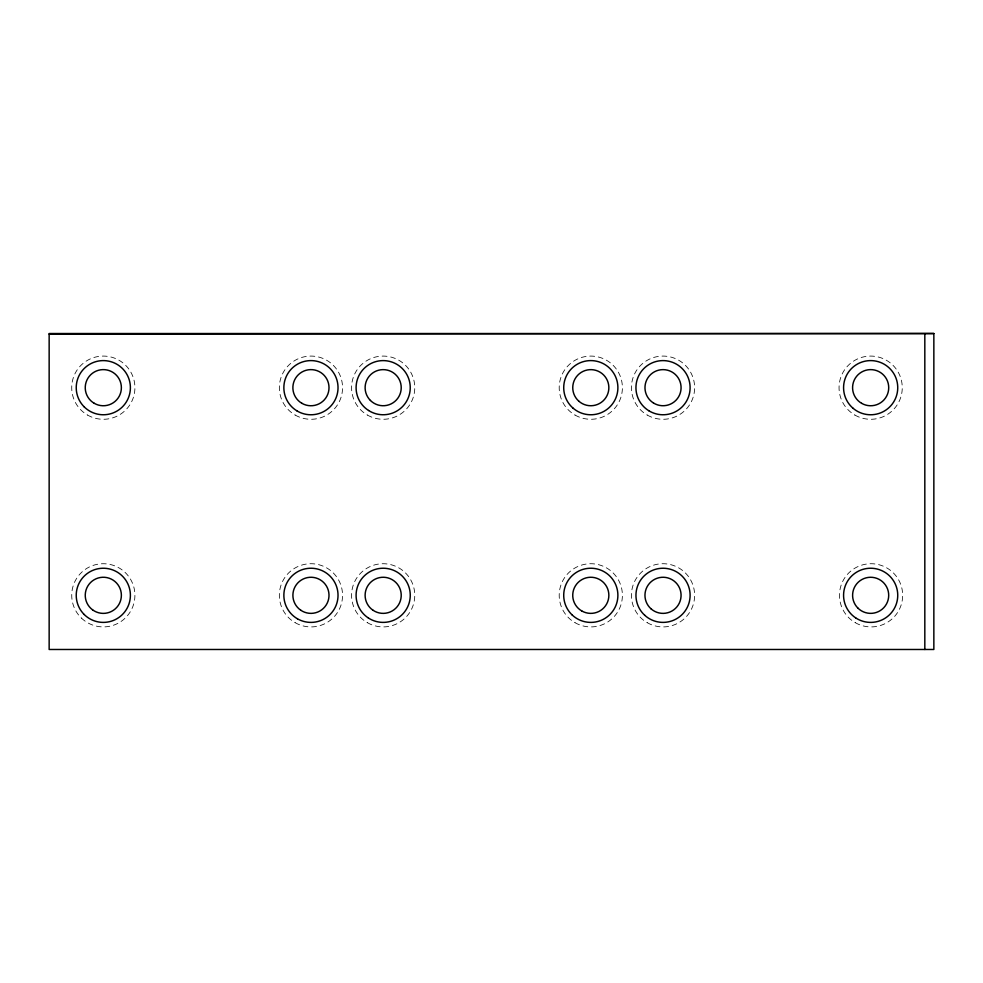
<?xml version="1.0" encoding="UTF-8"?>
<svg xmlns="http://www.w3.org/2000/svg" width="983" height="983" viewBox="0 0 983 983"><rect width="100%" height="100%" fill="white"/><g stroke="black" fill="none" stroke-linecap="round" stroke-linejoin="round"><path stroke-width="0.74" stroke-dasharray="4.92 3.69" d="M854.854 415.047A31.591 31.591 0 0 0 902.259 387.683A31.591 31.591 0 0 0 854.854 360.319A31.591 31.591 0 0 0 854.854 415.047M855.271 622.681A31.591 31.591 0 0 0 902.664 595.317A31.591 31.591 0 0 0 855.271 567.953A31.591 31.591 0 0 0 855.271 622.681M647.219 622.681A31.591 31.591 0 0 0 694.625 595.317A31.591 31.591 0 0 0 647.219 567.953A31.591 31.591 0 0 0 647.219 622.681M575.006 622.681A31.591 31.591 0 0 0 622.399 595.317A31.591 31.591 0 0 0 575.006 567.953A31.591 31.591 0 0 0 575.006 622.681M647.219 415.047A31.591 31.591 0 0 0 694.625 387.683A31.591 31.591 0 0 0 647.219 360.319A31.591 31.591 0 0 0 647.219 415.047M575.006 415.047A31.591 31.591 0 0 0 622.399 387.683A31.591 31.591 0 0 0 575.006 360.319A31.591 31.591 0 0 0 575.006 415.047M367.372 415.047A31.591 31.591 0 0 0 414.765 387.683A31.591 31.591 0 0 0 367.372 360.319A31.591 31.591 0 0 0 367.372 415.047M367.372 622.681A31.591 31.591 0 0 0 414.765 595.317A31.591 31.591 0 0 0 367.372 567.953A31.591 31.591 0 0 0 367.372 622.681M295.146 622.681A31.591 31.591 0 0 0 342.551 595.317A31.591 31.591 0 0 0 295.146 567.953A31.591 31.591 0 0 0 295.146 622.681M295.146 415.047A31.591 31.591 0 0 0 342.551 387.683A31.591 31.591 0 0 0 295.146 360.319A31.591 31.591 0 0 0 295.146 415.047M87.512 415.047A31.591 31.591 0 0 0 134.917 387.683A31.591 31.591 0 0 0 87.512 360.319A31.591 31.591 0 0 0 87.512 415.047M81.392 618.061A31.591 31.591 0 0 0 133.983 602.935A31.591 31.591 0 0 0 94.577 564.955A31.591 31.591 0 0 0 81.392 618.061"/><path stroke-width="1.47" d="M49.15 334.085L933.85 333.52L933.85 649.48L49.15 649.48L49.15 333.52L933.85 333.52M924.819 334.085L924.819 649.48M296.78 410.771A27.082 27.082 0 0 0 338.017 388.408A27.082 27.082 0 0 0 298.046 363.87A27.082 27.082 0 0 0 296.78 410.771M297.407 618.774A27.082 27.082 0 0 0 338.029 595.317A27.082 27.082 0 0 0 297.407 571.86A27.082 27.082 0 0 0 297.407 618.774M368.576 410.489A27.082 27.082 0 0 0 410.218 388.924A27.082 27.082 0 0 0 370.714 363.636A27.082 27.082 0 0 0 368.576 410.489M368.404 618.012A27.082 27.082 0 0 0 410.218 596.755A27.082 27.082 0 0 0 370.898 571.172A27.082 27.082 0 0 0 368.404 618.012M572.782 407.896A27.082 27.082 0 0 0 617.324 393.188A27.082 27.082 0 0 0 582.305 361.965A27.082 27.082 0 0 0 572.782 407.896M648.706 410.673A27.082 27.082 0 0 0 690.091 388.58A27.082 27.082 0 0 0 650.267 363.796A27.082 27.082 0 0 0 648.706 410.673M572.241 615.039A27.082 27.082 0 0 0 617.164 601.535A27.082 27.082 0 0 0 583.005 569.378A27.082 27.082 0 0 0 572.241 615.039M644.725 615.272A27.082 27.082 0 0 0 689.464 601.191A27.082 27.082 0 0 0 654.887 569.489A27.082 27.082 0 0 0 644.725 615.272M852.998 408.215A27.082 27.082 0 0 0 897.27 392.709A27.082 27.082 0 0 0 861.698 362.125A27.082 27.082 0 0 0 852.998 408.215M855.652 617.865A27.082 27.082 0 0 0 897.688 597.037A27.082 27.082 0 0 0 858.638 571.049A27.082 27.082 0 0 0 855.652 617.865M84.169 614.473A27.082 27.082 0 0 0 129.473 602.321A27.082 27.082 0 0 0 96.309 569.157A27.082 27.082 0 0 0 84.169 614.473M84.169 406.839A27.082 27.082 0 0 0 129.473 394.687A27.082 27.082 0 0 0 96.309 361.523A27.082 27.082 0 0 0 84.169 406.839M861.624 403.325A18.05 18.05 0 0 0 888.718 387.683A18.05 18.05 0 0 0 861.624 372.041A18.05 18.05 0 0 0 861.624 403.325M857.889 608.084A18.05 18.05 0 0 0 888.091 599.986A18.05 18.05 0 0 0 865.986 577.881A18.05 18.05 0 0 0 857.889 608.084M651.102 608.882A18.05 18.05 0 0 0 680.727 598.856A18.05 18.05 0 0 0 657.234 578.213A18.05 18.05 0 0 0 651.102 608.882M581.776 610.959A18.05 18.05 0 0 0 608.858 595.317A18.05 18.05 0 0 0 581.776 579.675A18.05 18.05 0 0 0 581.776 610.959M653.486 403.005A18.05 18.05 0 0 0 681.072 388.285A18.05 18.05 0 0 0 654.518 371.758A18.05 18.05 0 0 0 653.486 403.005M578.79 401.162A18.05 18.05 0 0 0 608.477 391.357A18.05 18.05 0 0 0 585.143 370.542A18.05 18.05 0 0 0 578.79 401.162M370.407 400.45A18.05 18.05 0 0 0 400.609 392.352A18.05 18.05 0 0 0 378.492 370.247A18.05 18.05 0 0 0 370.407 400.45M373.11 610.308A18.05 18.05 0 0 0 401.187 596.534A18.05 18.05 0 0 0 375.211 579.11A18.05 18.05 0 0 0 373.11 610.308M300.712 610.185A18.05 18.05 0 0 0 328.949 596.742A18.05 18.05 0 0 0 303.194 579.012A18.05 18.05 0 0 0 300.712 610.185M301.916 403.325A18.05 18.05 0 0 0 329.01 387.683A18.05 18.05 0 0 0 301.916 372.041A18.05 18.05 0 0 0 301.916 403.325M94.282 403.325A18.05 18.05 0 0 0 121.376 387.683A18.05 18.05 0 0 0 94.282 372.041A18.05 18.05 0 0 0 94.282 403.325M92.611 609.865A18.05 18.05 0 0 0 121.265 597.308A18.05 18.05 0 0 0 96.064 578.778A18.05 18.05 0 0 0 92.611 609.865"/></g></svg>
